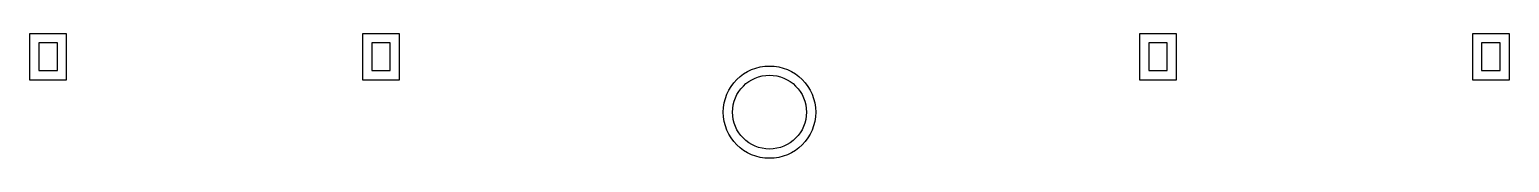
# Model space of a CAD drawing. Header units: metres. Extents: x -160 to 160, y -10 to 17.
import ezdxf

# ---------------------------------------------------------------- set-up
doc = ezdxf.new("R2010")
doc.units = ezdxf.units.M

msp = doc.modelspace()

# ---------------------------------------------------------------- linework, layer by layer
at = {"layer": 'PARAMETRIX'}
for p, q in [((-152, 17), (-160, 17)), ((-160, 17), (-160, 7)), ((-152, 7), (-152, 17)), ((-80, 17), (-88, 17)), ((-88, 17), (-88, 7)), ((-80, 7), (-80, 17)), ((88, 17), (80, 17)), ((80, 17), (80, 7)), ((88, 7), (88, 17)), ((160, 17), (152, 17)), ((152, 17), (152, 7)), ((160, 7), (160, 17)), ((-154, 15), (-158, 15)), ((-158, 15), (-158, 9)), ((-154, 9), (-154, 15)), ((-82, 15), (-86, 15)), ((-86, 15), (-86, 9)), ((-82, 9), (-82, 15)), ((86, 15), (82, 15)), ((82, 15), (82, 9)), ((86, 9), (86, 15)), ((158, 15), (154, 15)), ((154, 15), (154, 9)), ((158, 9), (158, 15)), ((-160, 7), (-152, 7)), ((-158, 9), (-154, 9)), ((-88, 7), (-80, 7)), ((-86, 9), (-82, 9)), ((80, 7), (88, 7)), ((82, 9), (86, 9)), ((152, 7), (160, 7)), ((154, 9), (158, 9))]:
    msp.add_line(p, q, dxfattribs=at)
for radius in [10, 8]:
    msp.add_circle((0, 0), radius, dxfattribs=at)

doc.saveas('drawing.dxf')
